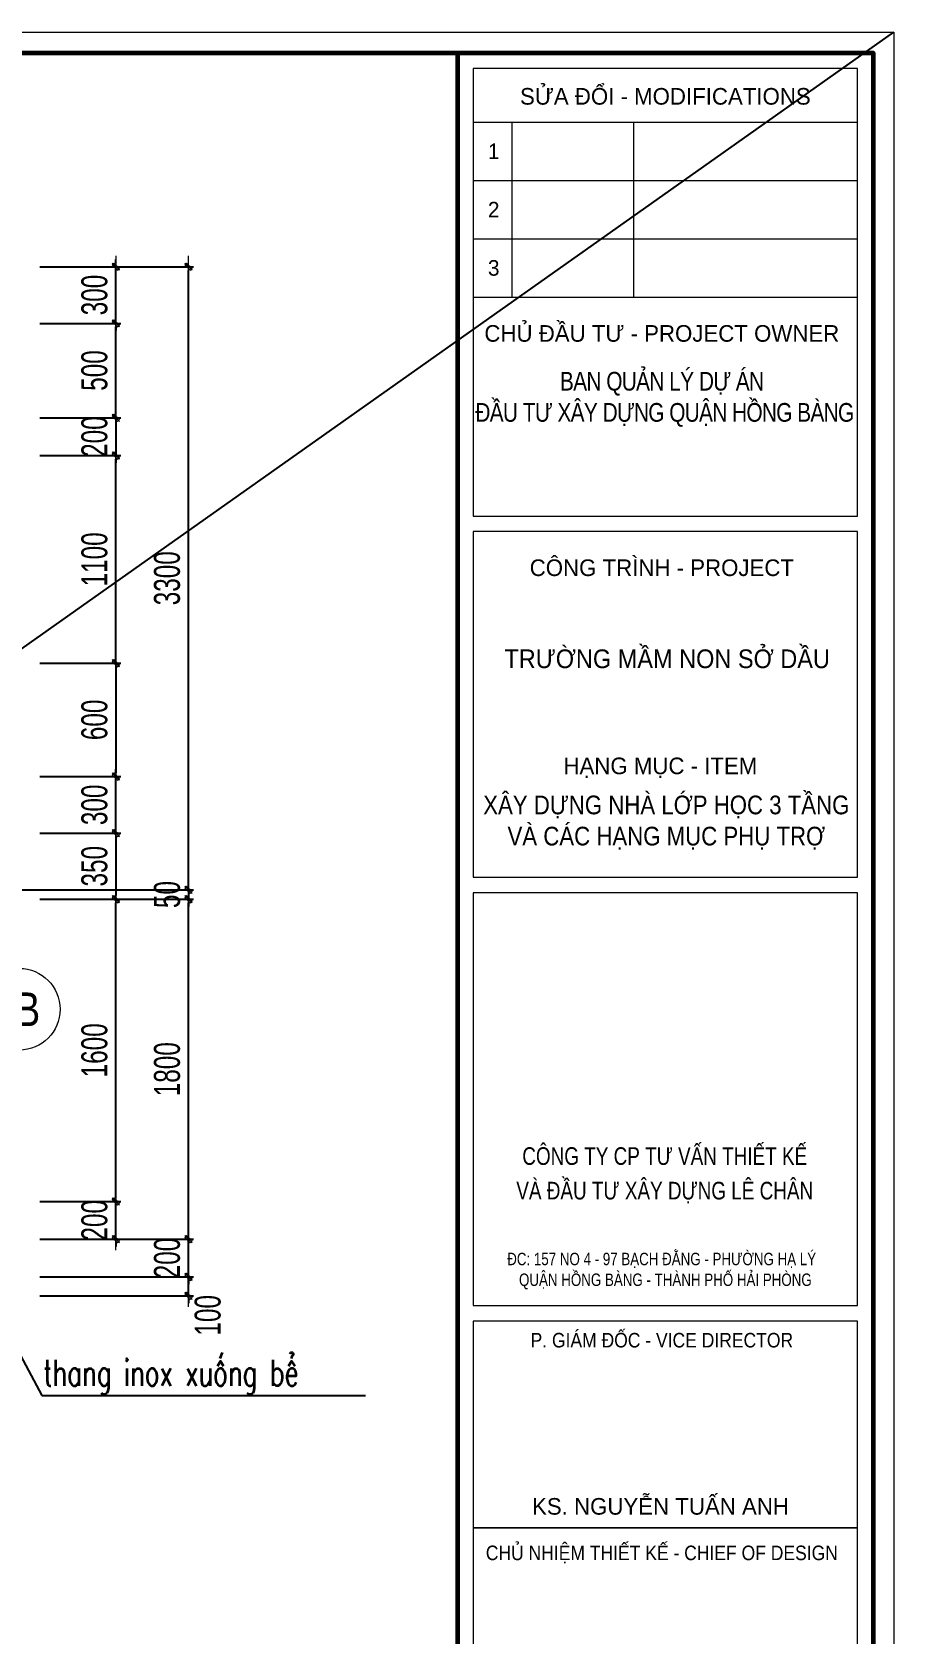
# Model space of a CAD drawing. Header units: millimetres. Extents: x 105214 to 359741, y -482084 to -322745.
# Drawn here: x 239679 to 244241, y -470965 to -462482 of the extents above; entities that cross this region are included whole.
import ezdxf
from ezdxf.enums import TextEntityAlignment as Align

# ---------------------------------------------------------------- set-up
doc = ezdxf.new("R2010")
doc.units = ezdxf.units.MM
doc.header["$LTSCALE"] = 20
doc.header["$MEASUREMENT"] = 0
doc.header["$PDMODE"] = 32
doc.linetypes.add('ACAD_ISO07W100', pattern=[3, 0, -3])
doc.layers.get('Defpoints').update_dxf_attribs({"color": 1})
for name, color, linetype, lineweight in [('08. Net Text', 3, 'Continuous', 13), ('A-WIPEOUT', 254, 'ACAD_ISO07W100', 0), ('LC Dim', 8, 'Continuous', 18), ('LC ISO', 153, 'Continuous', 13), ('LC Net manh', 16, 'Continuous', 5), ('LC Net thay', 7, 'Continuous', 25), ('LC Text1', 3, 'Continuous', 20)]:
    doc.layers.add(name, color=color, linetype=linetype, lineweight=lineweight)
doc.layers.add('KCS_Plotter', color=11, linetype='Continuous', plot=False)
doc.layers.add('Khungten_LCDI', color=7, linetype='Continuous')
doc.styles.add('General text 2', font='arial.ttf')
doc.styles.add('HOATBIF', font='hoatbif.shx', dxfattribs={"width": 0.7})
doc.styles.add('Khungten', font='VHAVAN.TTF', dxfattribs={"width": 0.9, "height": 5000})
doc.styles.add('LC 3', font='vnsimli.shx', dxfattribs={"width": 0.75})
doc.styles.add('Text Khung Ten', font='VHAVAN.TTF')
doc.styles.add('Title', font='VHBLACK.TTF', dxfattribs={"width": 0.8})
doc.styles.add('VNAVANTH', font='VHAVANB.TTF', dxfattribs={"width": 0.6})
doc.dimstyles.new('1-100', dxfattribs={"dimscale": 100, "dimtxt": 2.5, "dimasz": 0.35, "dimexe": 0.5, "dimexo": 0, "dimgap": 0.8, "dimtad": 1, "dimdec": 0, "dimzin": 0, "dimdsep": 46, "dimtxsty": 'HOATBIF', "dimblk1": 'DOT', "dimblk2": 'DOT', "dimsah": 1, "dimcen": -1, "dimdle": 1, "dimclrd": 256, "dimclre": 256, "dimclrt": 4, "dimadec": 3, "dimazin": 2, "dimtfac": 0.333333, "dimtdec": 0, "dimtix": 1, "dimtmove": 2, "dimatfit": 3, "dimldrblk": 'DOT', "dimfxl": 1, "dimtvp": 0.833333, "dimtolj": 1, "dimtzin": 0, "dimarcsym": 0})
doc.dimstyles.new('1-100(1-50)', dxfattribs={"dimscale": 50, "dimtxt": 2.5, "dimasz": 0.35, "dimexe": 0.5, "dimexo": 0, "dimgap": 0.8, "dimtad": 1, "dimdec": 0, "dimzin": 0, "dimdsep": 46, "dimtxsty": 'HOATBIF', "dimblk1": 'DOT', "dimblk2": 'DOT', "dimsah": 1, "dimcen": -1, "dimdle": 1, "dimclrd": 256, "dimclre": 256, "dimclrt": 4, "dimadec": 3, "dimazin": 2, "dimtfac": 0.333333, "dimtdec": 0, "dimtix": 1, "dimtmove": 2, "dimatfit": 3, "dimldrblk": 'DOT', "dimfxl": 1, "dimtvp": 0.833333, "dimtolj": 1, "dimtzin": 0, "dimarcsym": 0})
doc.dimstyles.new('MONG', dxfattribs={"dimscale": 50, "dimtxt": 2.5, "dimasz": 0.35, "dimexe": 0.5, "dimexo": 0, "dimgap": 0.8, "dimtad": 1, "dimdec": 0, "dimzin": 0, "dimdsep": 46, "dimtxsty": 'HOATBIF', "dimblk1": 'DOT', "dimblk2": 'DOT', "dimsah": 1, "dimcen": -1, "dimdle": 1, "dimclrd": 256, "dimclre": 256, "dimclrt": 4, "dimadec": 3, "dimazin": 2, "dimtfac": 0.333333, "dimtdec": 0, "dimtix": 1, "dimtmove": 2, "dimatfit": 3, "dimldrblk": 'DOT', "dimfxl": 1, "dimtvp": 0.833333, "dimtolj": 1, "dimtzin": 0, "dimarcsym": 0})

# ---------------------------------------------------------------- blocks, each defined once
blk = doc.blocks.new('Nha o can bo nhan vien Trung doan')
at = {"layer": 'Defpoints', "lineweight": 0}
blk.add_lwpolyline([(-1200, -14850), (-1200, 14850), (40800, 14850), (40800, -14850)], close=True, dxfattribs=at)
at = {"layer": 'Khungten_LCDI', "color": 5, "lineweight": 60}
blk.add_line((36600, 14650), (36600, -14650), dxfattribs=at)
at = {"layer": 'Khungten_LCDI', "color": 5, "lineweight": 25}
blk.add_line((40600, -14650), (40600, 14650), dxfattribs=at)
at = {"layer": 'Khungten_LCDI', "color": 9, "lineweight": 15}
for p, q in [((36750, 13981), (40450, 13981)), ((37123, 13981), (37123, 12297)), ((38293, 13981), (38293, 12297)), ((36750, 13420), (40450, 13420)), ((36750, 12858), (40450, 12858)), ((36750, 12297), (40450, 12297))]:
    blk.add_line(p, q, dxfattribs=at)
at = {"layer": 'Khungten_LCDI', "color": 5, "lineweight": 60}
blk.add_lwpolyline([(0, -14650), (0, 14650), (40600, 14650), (40600, -14650)], close=True, dxfattribs=at)
at = {"layer": 'Khungten_LCDI', "color": 9, "lineweight": 15}
for points in [[(36750, 10190), (40450, 10190), (40450, 14500), (36750, 14500)], [(36750, 6712), (40450, 6712), (40450, 10040), (36750, 10040)], [(36750, 2587), (40450, 2587), (40450, 6562), (36750, 6562)], [(36750, 446), (40450, 446), (40450, 2437), (36750, 2437)], [(36750, -1522), (40450, -1522), (40450, 446), (36750, 446)]]:
    blk.add_lwpolyline(points, close=True, dxfattribs=at)
at = {"color": 7}
for s, style, p in [('söa ®æi - modifications', 'Khungten', (38600, 14151)), ('chñ ®Çu t\xad - project owner', 'Khungten', (38566, 11868)), ('c«ng tr×nh - project', 'Khungten', (38566, 9612)), ('h¹ng môc - item', 'Khungten', (38552, 7704)), ('ks. nguyÔn tuÊn anh', 'VNAVANTH', (38553, 574))]:
    blk.add_text(s, height=160, dxfattribs=dict(at, style=style)).set_placement(p, align=Align.CENTER)
for s, height, style, width, p in [('c«ng ty cp t\xad vÊn thiÕt kÕ', 170, 'Title', 0.8, (38594, 3942)), ('vµ ®Çu t\xad x©y dùng lª ch©n', 170, 'Title', 0.8, (38594, 3609)), ('P. gi¸m ®èc - VICE director', 140, 'Khungten', 0.9, (38566, 2184)), ('chñ nhiÖm thiÕt kÕ - chief of design', 140, 'Khungten', 0.9, (38566, 136))]:
    blk.add_text(s, height=height, dxfattribs=dict(at, style=style, width=width)).set_placement(p, align=Align.CENTER)
at = {"color": 4, "char_height": 180, "attachment_point": 5, "style": 'Khungten'}
for s, insert, width in [('{\\f.VnArialH|b0|i0|c0|p34;\\W0.8;\\T0.95;Ban qu¶n lý dù\\fArial|b0|i0|c0|p34; \\f.VnArialH|b0|i0|c0|p34;¸n\\P ®Çu t\xad x©y dùng quËn hång bµng}', (38564, 11313), 3782.52), ('{\\f.VnArialH|b0|i0|c0|p34;tr\xadêng mÇm non së dÇu}', (38617, 8814), 3652.3), ('{\\f.VnArialH|b0|i0|c0|p34;\\W0.85;x©y dùng nhµ líp häc 3 tÇng vµ c¸c h¹ng môc phô trî}', (38609, 7238), 3652.93)]:
    blk.add_mtext(s, dxfattribs=dict(at, insert=insert, width=width))
at = {"color": 7, "insert": (38600, 3096), "char_height": 120, "attachment_point": 2, "style": 'Khungten'}
blk.add_mtext_dynamic_manual_height_columns('{\\W0.8;®c: 157 no 4 - 97 b¹ch ®»ng - ph\xadêng h¹ lý   quËn hång bµng - thµnh phè h¶i phßng} ', width=3421.65, gutter_width=25, heights=[0], dxfattribs=at)
at = {"color": 7, "style": 'Khungten', "width": 0.8}
for tag, p in [('REVISION', (39499, -10746)), ('NGAYHT', (39546, -11609))]:
    blk.add_attdef(tag, text='', height=200, dxfattribs=at).set_placement(p, align=Align.CENTER)
at = {"layer": '08. Net Text', "color": 7, "style": 'Text Khung Ten'}
blk.add_text('1', height=150, dxfattribs=at).set_placement((36892, 13627))
at = {"layer": '08. Net Text', "color": 7, "ltscale": 2, "style": 'Text Khung Ten'}
for s, p in [('2', (36892, 13065)), ('3', (36892, 12504))]:
    blk.add_text(s, height=150, dxfattribs=at).set_placement(p)
at = {"layer": 'LC Text1', "style": 'Title', "width": 1.485915}
for tag, p, p2 in [('TENBANVE1', (36913, -8886), (40339, -8886)), ('TENBANVE2', (36913, -9562), (40339, -9562))]:
    blk.add_attdef(tag, text='', height=250, dxfattribs=at).set_placement(p, p2, align=Align.FIT)
at = {"layer": 'LC Text1', "style": 'Title', "width": 0.7}
blk.add_attdef('SOBANVE', text='', height=250, dxfattribs=at).set_placement((39562, -13896), align=Align.CENTER)
blk = doc.blocks.new('DOT')
at = {"layer": 'LC Dim', "color": 4}
blk.add_line((-1, -1), (1, 1), dxfattribs=at)
at = {"layer": 'LC Dim'}
blk.add_line((-3, 0), (3, 0), dxfattribs=at)
at = {"layer": 'LC Dim', "color": 4}
blk.add_lwpolyline([(0.5, 1), (-1, -0.5), (-0.5, -1), (1, 0.5)], close=True, dxfattribs=at)
blk = doc.blocks.new('*D340')
at = {"layer": 'Defpoints', "color": 0, "ltscale": 2, "transparency": 16777216}
for p in [(239719.6, -468874.5), (240506.5, -468874.5), (239719.6, -469074.5)]:
    blk.add_point(p, dxfattribs=at)
at = {"layer": 'LC Dim', "lineweight": -2, "ltscale": 2, "transparency": 16777216}
for p, q in [((239719.6, -468874.5), (240534, -468874.5)), ((240506.5, -468855.3), (240506.5, -468836)), ((240506.5, -469074.5), (240506.5, -468874.5)), ((239719.6, -469074.5), (240534, -469074.5)), ((240506.5, -469093.8), (240506.5, -469113))]:
    blk.add_line(p, q, dxfattribs=at)
at = {"layer": 'LC Dim', "lineweight": -2, "ltscale": 2, "transparency": 16777216, "xscale": 19.25, "yscale": 19.25, "zscale": 19.25}
for p, rotation in [((240506.5, -468874.5), 270), ((240506.5, -469074.5), 90)]:
    blk.add_blockref('DOT', p, dxfattribs=dict(at, rotation=rotation))
at = {"layer": 'LC Dim', "color": 4, "ltscale": 2, "transparency": 16777216, "insert": (240393.7, -468974.5), "char_height": 137.5, "attachment_point": 5, "rotation": 90, "style": 'HOATBIF'}
blk.add_mtext('\\A1;200', dxfattribs=at)
blk = doc.blocks.new('_Dot')
at = {"color": 0, "linetype": 'ByBlock', "lineweight": -2}
blk.add_line((-0.5, 0), (-1, 0), dxfattribs=at)
at = {"color": 0, "linetype": 'ByBlock', "const_width": 0.5}
blk.add_lwpolyline([(-0.25, 0, 1), (0.25, 0, 1)], format="xyb", close=True, dxfattribs=at)
blk = doc.blocks.new('*D341')
at = {"layer": 'Defpoints', "color": 0, "ltscale": 2, "transparency": 16777216}
for p in [(239719.6, -468674.5), (240122, -468674.5), (239719.6, -468874.5)]:
    blk.add_point(p, dxfattribs=at)
at = {"layer": 'LC Dim', "lineweight": -2, "ltscale": 2, "transparency": 16777216}
for p, q in [((239719.6, -468674.5), (240149.5, -468674.5)), ((240122, -468655.3), (240122, -468636)), ((240122, -468874.5), (240122, -468674.5)), ((239719.6, -468874.5), (240149.5, -468874.5)), ((240122, -468893.8), (240122, -468913))]:
    blk.add_line(p, q, dxfattribs=at)
at = {"layer": 'LC Dim', "lineweight": -2, "ltscale": 2, "transparency": 16777216, "xscale": 19.25, "yscale": 19.25, "zscale": 19.25}
for p, rotation in [((240122, -468674.5), 270), ((240122, -468874.5), 90)]:
    blk.add_blockref('DOT', p, dxfattribs=dict(at, rotation=rotation))
at = {"layer": 'LC Dim', "color": 4, "ltscale": 2, "transparency": 16777216, "insert": (240009.3, -468774.5), "char_height": 137.5, "attachment_point": 5, "rotation": 90, "style": 'HOATBIF'}
blk.add_mtext('\\A1;200', dxfattribs=at)
blk = doc.blocks.new('*D342')
at = {"layer": 'Defpoints', "color": 0, "ltscale": 2, "transparency": 16777216}
for p in [(239719.6, -467074.5), (240122, -467074.5), (239719.6, -468674.5)]:
    blk.add_point(p, dxfattribs=at)
at = {"layer": 'LC Dim', "lineweight": -2, "ltscale": 2, "transparency": 16777216}
for p, q in [((239719.6, -467074.5), (240149.5, -467074.5)), ((240122, -468655.3), (240122, -467093.8)), ((239719.6, -468674.5), (240149.5, -468674.5))]:
    blk.add_line(p, q, dxfattribs=at)
at = {"layer": 'LC Dim', "lineweight": -2, "ltscale": 2, "transparency": 16777216, "xscale": 19.25, "yscale": 19.25, "zscale": 19.25}
for p, rotation in [((240122, -467074.5), 90), ((240122, -468674.5), 270)]:
    blk.add_blockref('DOT', p, dxfattribs=dict(at, rotation=rotation))
at = {"layer": 'LC Dim', "color": 4, "ltscale": 2, "transparency": 16777216, "insert": (240009.3, -467874.5), "char_height": 137.5, "attachment_point": 5, "rotation": 90, "style": 'HOATBIF'}
blk.add_mtext('\\A1;1600', dxfattribs=at)
blk = doc.blocks.new('*D343')
at = {"layer": 'Defpoints', "color": 0, "ltscale": 2, "transparency": 16777216}
for p in [(239719.6, -467074.5), (240506.5, -467074.5), (239719.6, -468874.5)]:
    blk.add_point(p, dxfattribs=at)
at = {"layer": 'LC Dim', "lineweight": -2, "ltscale": 2, "transparency": 16777216}
for p, q in [((239719.6, -467074.5), (240534, -467074.5)), ((240506.5, -468855.3), (240506.5, -467093.8)), ((239719.6, -468874.5), (240534, -468874.5))]:
    blk.add_line(p, q, dxfattribs=at)
at = {"layer": 'LC Dim', "lineweight": -2, "ltscale": 2, "transparency": 16777216, "xscale": 19.25, "yscale": 19.25, "zscale": 19.25}
for p, rotation in [((240506.5, -467074.5), 90), ((240506.5, -468874.5), 270)]:
    blk.add_blockref('DOT', p, dxfattribs=dict(at, rotation=rotation))
at = {"layer": 'LC Dim', "color": 4, "ltscale": 2, "transparency": 16777216, "insert": (240393.7, -467974.5), "char_height": 137.5, "attachment_point": 5, "rotation": 90, "style": 'HOATBIF'}
blk.add_mtext('\\A1;1800', dxfattribs=at)
blk = doc.blocks.new('*D344')
at = {"layer": 'Defpoints', "color": 0, "ltscale": 2, "transparency": 16777216}
for p in [(239719.6, -469074.5), (240506.5, -469074.5), (239719.6, -469174.5)]:
    blk.add_point(p, dxfattribs=at)
at = {"layer": 'LC Dim', "lineweight": -2, "ltscale": 2, "transparency": 16777216}
for p, q in [((240506.5, -469055.3), (240506.5, -469036)), ((239719.6, -469074.5), (240534, -469074.5)), ((240506.5, -469174.5), (240506.5, -469074.5)), ((239719.6, -469174.5), (240534, -469174.5)), ((240506.5, -469193.8), (240506.5, -469213))]:
    blk.add_line(p, q, dxfattribs=at)
at = {"layer": 'LC Dim', "lineweight": -2, "ltscale": 2, "transparency": 16777216, "xscale": 19.25, "yscale": 19.25, "zscale": 19.25}
for p, rotation in [((240506.5, -469074.5), 270), ((240506.5, -469174.5), 90)]:
    blk.add_blockref('DOT', p, dxfattribs=dict(at, rotation=rotation))
at = {"layer": 'LC Dim', "color": 4, "ltscale": 2, "transparency": 16777216, "insert": (240609, -469277.7), "char_height": 137.5, "attachment_point": 5, "rotation": 90, "style": 'HOATBIF'}
blk.add_mtext('\\A1;100', dxfattribs=at)
blk = doc.blocks.new('*U14')
at = {"layer": 'A-WIPEOUT'}
blk.add_lwpolyline([(0, 4.25), (-2.5, 3.44), (-4.04, 1.31), (-4.04, -1.31), (-2.5, -3.44), (0, -4.25), (2.5, -3.44), (4.04, -1.31), (4.04, 1.31), (2.5, 3.44)], close=True, dxfattribs=at)
at = {"layer": 'LC Text1', "style": 'General text 2', "width": 0.8, "flags": 8}
blk.add_attdef('SYMBOL', text='', height=3.5, dxfattribs=at).set_placement((0, 0), align=Align.MIDDLE_CENTER)
blk.add_wipeout([(0, 4.25), (-2.5, 3.44), (-4.04, 1.31), (-4.04, -1.31), (-2.5, -3.44), (0, -4.25), (2.5, -3.44), (4.04, -1.31), (4.04, 1.31), (2.5, 3.44)]).dxf.layer = 'A-WIPEOUT'
at = {"layer": 'LC ISO'}
blk.add_circle((0, 0), 4.25, dxfattribs=at)
blk = doc.blocks.new('*D370')
at = {"layer": 'Defpoints', "color": 0, "transparency": 16777216}
for p in [(239719.6, -463724.5), (240506.5, -463724.5), (239719.6, -467024.5)]:
    blk.add_point(p, dxfattribs=at)
at = {"layer": 'LC Dim', "lineweight": -2, "transparency": 16777216}
for p, q in [((239719.6, -463724.5), (240534, -463724.5)), ((240506.5, -467005.3), (240506.5, -463743.8)), ((239719.6, -467024.5), (240534, -467024.5))]:
    blk.add_line(p, q, dxfattribs=at)
at = {"layer": 'LC Dim', "lineweight": -2, "transparency": 16777216, "xscale": 19.25, "yscale": 19.25, "zscale": 19.25}
for p, rotation in [((240506.5, -463724.5), 90), ((240506.5, -467024.5), 270)]:
    blk.add_blockref('DOT', p, dxfattribs=dict(at, rotation=rotation))
at = {"layer": 'LC Dim', "color": 4, "transparency": 16777216, "insert": (240393.7, -465374.5), "char_height": 137.5, "attachment_point": 5, "rotation": 90, "style": 'HOATBIF'}
blk.add_mtext('\\A1;3300', dxfattribs=at)
blk = doc.blocks.new('*D371')
at = {"layer": 'Defpoints', "color": 0, "transparency": 16777216}
for p in [(239719.6, -466424.5), (240122, -466424.5), (239719.6, -466724.5)]:
    blk.add_point(p, dxfattribs=at)
at = {"layer": 'LC Dim', "lineweight": -2, "transparency": 16777216}
for p, q in [((239719.6, -466424.5), (240149.5, -466424.5)), ((240122, -466405.3), (240122, -466386)), ((240122, -466724.5), (240122, -466424.5)), ((239719.6, -466724.5), (240149.5, -466724.5)), ((240122, -466743.8), (240122, -466763))]:
    blk.add_line(p, q, dxfattribs=at)
at = {"layer": 'LC Dim', "lineweight": -2, "transparency": 16777216, "xscale": 19.25, "yscale": 19.25, "zscale": 19.25}
for p, rotation in [((240122, -466424.5), 270), ((240122, -466724.5), 90)]:
    blk.add_blockref('DOT', p, dxfattribs=dict(at, rotation=rotation))
at = {"layer": 'LC Dim', "color": 4, "transparency": 16777216, "insert": (240009.3, -466574.5), "char_height": 137.5, "attachment_point": 5, "rotation": 90, "style": 'HOATBIF'}
blk.add_mtext('\\A1;300', dxfattribs=at)
blk = doc.blocks.new('*D372')
at = {"layer": 'Defpoints', "color": 0, "transparency": 16777216}
for p in [(239719.6, -464724.5), (240122, -464724.5), (239719.6, -465824.5)]:
    blk.add_point(p, dxfattribs=at)
at = {"layer": 'LC Dim', "lineweight": -2, "transparency": 16777216}
for p, q in [((239719.6, -464724.5), (240149.5, -464724.5)), ((240122, -465805.3), (240122, -464743.8)), ((239719.6, -465824.5), (240149.5, -465824.5))]:
    blk.add_line(p, q, dxfattribs=at)
at = {"layer": 'LC Dim', "lineweight": -2, "transparency": 16777216, "xscale": 19.25, "yscale": 19.25, "zscale": 19.25}
for p, rotation in [((240122, -464724.5), 90), ((240122, -465824.5), 270)]:
    blk.add_blockref('DOT', p, dxfattribs=dict(at, rotation=rotation))
at = {"layer": 'LC Dim', "color": 4, "transparency": 16777216, "insert": (240009.3, -465274.5), "char_height": 137.5, "attachment_point": 5, "rotation": 90, "style": 'HOATBIF'}
blk.add_mtext('\\A1;1100', dxfattribs=at)
blk = doc.blocks.new('*D373')
at = {"layer": 'Defpoints', "color": 0, "transparency": 16777216}
for p in [(239719.6, -463724.5), (240122, -463724.5), (239719.6, -464024.5)]:
    blk.add_point(p, dxfattribs=at)
at = {"layer": 'LC Dim', "lineweight": -2, "transparency": 16777216}
for p, q in [((240122, -463705.3), (240122, -463686)), ((239719.6, -463724.5), (240149.5, -463724.5)), ((240122, -464024.5), (240122, -463724.5)), ((239719.6, -464024.5), (240149.5, -464024.5)), ((240122, -464043.8), (240122, -464063))]:
    blk.add_line(p, q, dxfattribs=at)
at = {"layer": 'LC Dim', "lineweight": -2, "transparency": 16777216, "xscale": 19.25, "yscale": 19.25, "zscale": 19.25}
for p, rotation in [((240122, -463724.5), 270), ((240122, -464024.5), 90)]:
    blk.add_blockref('DOT', p, dxfattribs=dict(at, rotation=rotation))
at = {"layer": 'LC Dim', "color": 4, "transparency": 16777216, "insert": (240009.3, -463874.5), "char_height": 137.5, "attachment_point": 5, "rotation": 90, "style": 'HOATBIF'}
blk.add_mtext('\\A1;300', dxfattribs=at)
blk = doc.blocks.new('*D374')
at = {"layer": 'Defpoints', "color": 0, "transparency": 16777216}
for p in [(239719.6, -464024.5), (240122, -464024.5), (239719.6, -464524.2)]:
    blk.add_point(p, dxfattribs=at)
at = {"layer": 'LC Dim', "lineweight": -2, "transparency": 16777216}
for p, q in [((239719.6, -464024.5), (240149.5, -464024.5)), ((240122, -464504.9), (240122, -464043.8)), ((239719.6, -464524.2), (240149.5, -464524.2))]:
    blk.add_line(p, q, dxfattribs=at)
at = {"layer": 'LC Dim', "lineweight": -2, "transparency": 16777216, "xscale": 19.25, "yscale": 19.25, "zscale": 19.25}
for p, rotation in [((240122, -464024.5), 90), ((240122, -464524.2), 270)]:
    blk.add_blockref('DOT', p, dxfattribs=dict(at, rotation=rotation))
at = {"layer": 'LC Dim', "color": 4, "transparency": 16777216, "insert": (240009.3, -464274.3), "char_height": 137.5, "attachment_point": 5, "rotation": 90, "style": 'HOATBIF'}
blk.add_mtext('\\A1;500', dxfattribs=at)
blk = doc.blocks.new('*D382')
at = {"layer": 'Defpoints', "color": 0, "transparency": 16777216}
for p in [(239719.6, -467024.5), (239719.6, -467074.5), (240506.5, -467074.5)]:
    blk.add_point(p, dxfattribs=at)
at = {"layer": 'LC Dim', "lineweight": -2, "transparency": 16777216}
for p, q in [((240506.5, -467005.3), (240506.5, -466986)), ((239719.6, -467024.5), (240534, -467024.5)), ((239719.6, -467074.5), (240534, -467074.5)), ((240506.5, -467024.5), (240506.5, -467074.5)), ((240506.5, -467093.8), (240506.5, -467113))]:
    blk.add_line(p, q, dxfattribs=at)
at = {"layer": 'LC Dim', "lineweight": -2, "transparency": 16777216, "xscale": 19.25, "yscale": 19.25, "zscale": 19.25}
for p, rotation in [((240506.5, -467024.5), 270), ((240506.5, -467074.5), 90)]:
    blk.add_blockref('DOT', p, dxfattribs=dict(at, rotation=rotation))
at = {"layer": 'LC Dim', "color": 4, "transparency": 16777216, "insert": (240393.7, -467049.5), "char_height": 137.5, "attachment_point": 5, "rotation": 90, "style": 'HOATBIF'}
blk.add_mtext('\\A1;50', dxfattribs=at)
blk = doc.blocks.new('*D357')
at = {"layer": 'Defpoints', "color": 0, "transparency": 16777216}
for p in [(239719.6, -464524.2), (239719.6, -464724.5), (240122, -464724.5)]:
    blk.add_point(p, dxfattribs=at)
at = {"layer": 'LC Dim', "lineweight": -2, "transparency": 16777216}
for p, q in [((239719.6, -464524.2), (240149.5, -464524.2)), ((240122, -464504.9), (240122, -464485.7)), ((240122, -464524.2), (240122, -464724.5)), ((239719.6, -464724.5), (240149.5, -464724.5)), ((240122, -464743.8), (240122, -464763))]:
    blk.add_line(p, q, dxfattribs=at)
at = {"layer": 'LC Dim', "lineweight": -2, "transparency": 16777216, "xscale": 19.25, "yscale": 19.25, "zscale": 19.25}
for p, rotation in [((240122, -464524.2), 270), ((240122, -464724.5), 90)]:
    blk.add_blockref('DOT', p, dxfattribs=dict(at, rotation=rotation))
at = {"layer": 'LC Dim', "color": 4, "transparency": 16777216, "insert": (240009.3, -464624.3), "char_height": 137.5, "attachment_point": 5, "rotation": 90, "style": 'HOATBIF'}
blk.add_mtext('\\A1;200', dxfattribs=at)
blk = doc.blocks.new('*D358')
at = {"layer": 'Defpoints', "color": 0, "transparency": 16777216}
for p in [(239719.6, -465824.5), (239719.6, -466424.5), (240122, -466424.5)]:
    blk.add_point(p, dxfattribs=at)
at = {"layer": 'LC Dim', "lineweight": -2, "transparency": 16777216}
for p, q in [((239719.6, -465824.5), (240149.5, -465824.5)), ((240122, -465843.8), (240122, -466405.3)), ((239719.6, -466424.5), (240149.5, -466424.5))]:
    blk.add_line(p, q, dxfattribs=at)
at = {"layer": 'LC Dim', "lineweight": -2, "transparency": 16777216, "xscale": 19.25, "yscale": 19.25, "zscale": 19.25}
for p, rotation in [((240122, -465824.5), 90), ((240122, -466424.5), 270)]:
    blk.add_blockref('DOT', p, dxfattribs=dict(at, rotation=rotation))
at = {"layer": 'LC Dim', "color": 4, "transparency": 16777216, "insert": (240009.3, -466124.5), "char_height": 137.5, "attachment_point": 5, "rotation": 90, "style": 'HOATBIF'}
blk.add_mtext('\\A1;600', dxfattribs=at)
blk = doc.blocks.new('*D337')
at = {"layer": 'Defpoints', "color": 0, "ltscale": 2, "transparency": 16777216}
for p in [(239719.6, -466724.5), (239719.6, -467074.5), (240122, -467074.5)]:
    blk.add_point(p, dxfattribs=at)
at = {"layer": 'LC Dim', "lineweight": -2, "ltscale": 2, "transparency": 16777216}
for p, q in [((239719.6, -466724.5), (240149.5, -466724.5)), ((240122, -466743.8), (240122, -467055.3)), ((239719.6, -467074.5), (240149.5, -467074.5))]:
    blk.add_line(p, q, dxfattribs=at)
at = {"layer": 'LC Dim', "lineweight": -2, "ltscale": 2, "transparency": 16777216, "xscale": 19.25, "yscale": 19.25, "zscale": 19.25}
for p, rotation in [((240122, -466724.5), 90), ((240122, -467074.5), 270)]:
    blk.add_blockref('DOT', p, dxfattribs=dict(at, rotation=rotation))
at = {"layer": 'LC Dim', "color": 4, "ltscale": 2, "transparency": 16777216, "insert": (240009.3, -466899.5), "char_height": 137.5, "attachment_point": 5, "rotation": 90, "style": 'HOATBIF'}
blk.add_mtext('\\A1;350', dxfattribs=at)

msp = doc.modelspace()

# ---------------------------------------------------------------- linework, layer by layer
at = {"layer": 'LC Net thay', "ltscale": 2}
msp.add_lwpolyline([(231433, -467024.5), (239728.6, -467024.5)], dxfattribs=at)

# ---------------------------------------------------------------- block references
at = {"layer": 'LC Net thay', "xscale": 0.55, "yscale": 0.55, "zscale": 0.55}
msp.add_blockref('Nha o can bo nhan vien Trung doan', (221801.3, -470649.3), dxfattribs=at)

# ---------------------------------------------------------------- texts
at = {"layer": 'LC Text1', "color": 3, "style": 'LC 3', "width": 0.7}
msp.add_text('thang inox xuèng bÓ', height=137, dxfattribs=at).set_placement((239737.3, -469650.7))

# ---------------------------------------------------------------- dimensions: what is measured, and where the dimension line sits
at = {"layer": 'LC Dim'}
for base, p1, p2, picture, middle in [((240506.5, -463724.5), (239719.6, -467024.5), (239719.6, -463724.5), '*D370', (240393.7, -465374.5)), ((240122, -463724.5), (239719.6, -464024.5), (239719.6, -463724.5), '*D373', (240009.3, -463874.5)), ((240122, -464024.5), (239719.6, -464524.2), (239719.6, -464024.5), '*D374', (240009.3, -464274.3)), ((240122, -464724.5), (239719.6, -464524.2), (239719.6, -464724.5), '*D357', (240009.3, -464624.3)), ((240122, -464724.5), (239719.6, -465824.5), (239719.6, -464724.5), '*D372', (240009.3, -465274.5)), ((240122, -466424.5), (239719.6, -465824.5), (239719.6, -466424.5), '*D358', (240009.3, -466124.5)), ((240122, -466424.5), (239719.6, -466724.5), (239719.6, -466424.5), '*D371', (240009.3, -466574.5)), ((240506.5, -467074.5), (239719.6, -467024.5), (239719.6, -467074.5), '*D382', (240393.7, -467049.5))]:
    dim = msp.add_linear_dim(base=base, p1=p1, p2=p2, angle=90, dimstyle='1-100(1-50)', override={"dimscale": 55}, dxfattribs=at)
    dim.commit()
    dim.dimension.update_dxf_attribs({"geometry": picture, "text_midpoint": middle})
at = {"layer": 'LC Dim', "ltscale": 2}
for base, p1, p2, dimstyle, picture, middle in [((240122, -467074.5), (239719.6, -466724.5), (239719.6, -467074.5), '1-100(1-50)', '*D337', (240009.3, -466899.5)), ((240122, -467074.5), (239719.6, -468674.5), (239719.6, -467074.5), 'MONG', '*D342', (240009.3, -467874.5)), ((240506.5, -467074.5), (239719.6, -468874.5), (239719.6, -467074.5), 'MONG', '*D343', (240393.7, -467974.5)), ((240122, -468674.5), (239719.6, -468874.5), (239719.6, -468674.5), 'MONG', '*D341', (240009.3, -468774.5)), ((240506.5, -468874.5), (239719.6, -469074.5), (239719.6, -468874.5), 'MONG', '*D340', (240393.7, -468974.5))]:
    dim = msp.add_linear_dim(base=base, p1=p1, p2=p2, angle=90, dimstyle=dimstyle, override={"dimscale": 55}, dxfattribs=at)
    dim.commit()
    dim.dimension.update_dxf_attribs({"geometry": picture, "text_midpoint": middle})
dim = msp.add_linear_dim(base=(240506.5, -469074.5), p1=(239719.6, -469174.5), p2=(239719.6, -469074.5), angle=90, dimstyle='MONG', override={"dimscale": 55}, dxfattribs=at)
dim.commit()
dim.dimension.update_dxf_attribs({"geometry": '*D344', "text_midpoint": (240609, -469277.7), "dimtype": 160})

# ---------------------------------------------------------------- leaders
at = {"layer": 'LC Dim', "ltscale": 50}
msp.add_leader([(238930.2, -468204), (239730.1, -469702.9), (241444.7, -469702.9)], dimstyle='1-100', override={"dimscale": 82, "dimtxt": 2.2, "dimasz": 2, "dimlfac": 0.166667}, dxfattribs=at)

# ---------------------------------------------------------------- next in the draw order: block references
at = {"layer": 'LC Net manh'}
ref = msp.add_blockref('*U14', (239610.6, -467657.2), dxfattribs=dict(at, xscale=50.90382884788228, yscale=50.90382884788228, zscale=50.90382884788228))
ref.add_attrib('SYMBOL', 'TB', dxfattribs={"layer": 'LC Text1', "height": 178.16, "style": 'General text 2', "width": 0.8}).set_placement((239594.5, -467657.2), align=Align.MIDDLE_CENTER)

# ---------------------------------------------------------------- next in the draw order: linework, layer by layer
at = {"layer": 'KCS_Plotter', "ltscale": 2}
msp.add_line((221141.3, -478816.8), (244241.3, -462481.8), dxfattribs=at)

doc.saveas('drawing.dxf')
